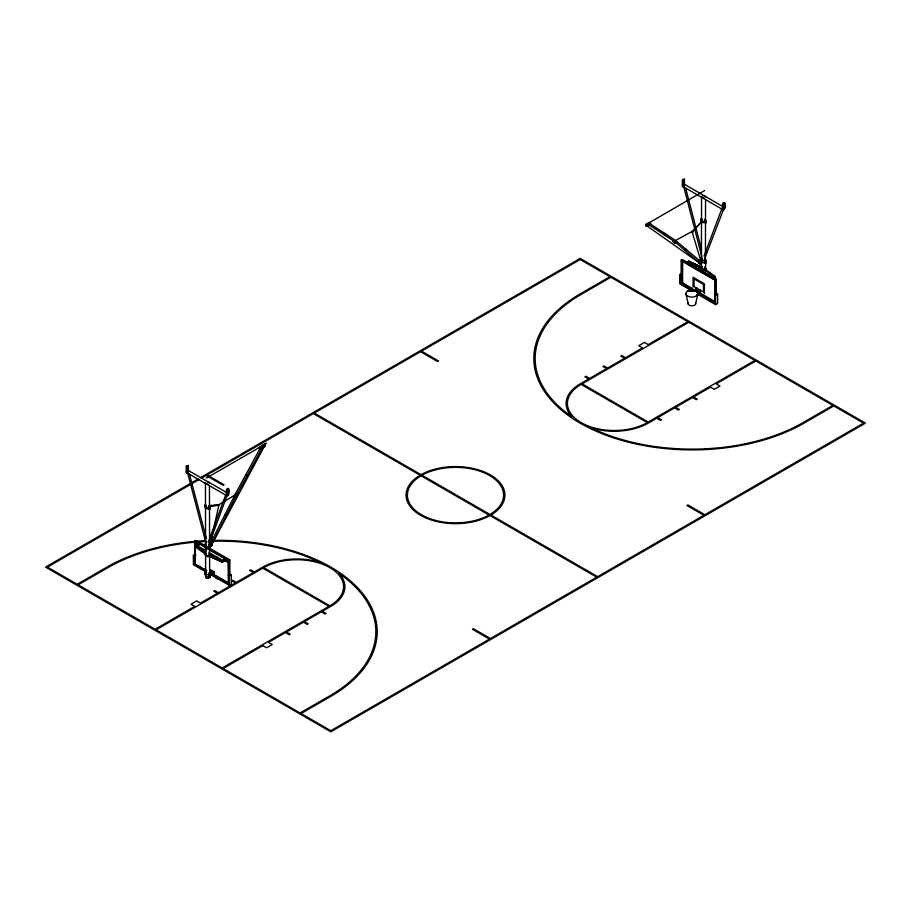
<?xml version="1.0" encoding="UTF-8"?>
<svg xmlns="http://www.w3.org/2000/svg" width="911" height="911" viewBox="0 0 911 911"><rect width="100%" height="100%" fill="white"/><g stroke="black" fill="none" stroke-linecap="round" stroke-linejoin="round"><path stroke-width="1.37" d="M681.747 273.414L679.743 274.575L679.72 283.833L690.492 290.074M682.681 282.9L681.143 283.23L681.189 260.136L682.248 259.521L716.251 279.256L716.228 293.957M681.61 283.503L681.656 260.956L714.725 280.132L714.668 303.238L698.885 294.082M683.58 186.413L682.396 186.413L682.407 180.287L684.298 179.194L684.525 184.238M682.635 186.55L682.59 179.365L683.409 179.706M684.286 183.942L684.298 179.194M693.601 290.757L693.647 289.846C682.157 291.622 688.625 290.825 695.15 291.03M690.458 290.757L690.413 289.846M692.03 290.643L692.03 289.721M693.043 287.09L693.089 277.263L704.431 283.845L704.408 293.649M693.966 265.853L694.911 264.076L694.911 265.169L699.352 267.208M694.228 265.978L695.173 264.201L695.173 265.283M695.025 290.632C694.102 288.491 698.805 287.033 697.143 290.45M695.378 290.86L698.031 292.34L699.295 291.611L699.295 290.381L696.824 288.946L695.218 289.869L695.07 291.11L696.448 291.611L696.448 290.791L695.07 290.302M696.334 296.098L698.111 293.353C696.243 297.692 697.097 296.382 698.065 292.408L696.334 290.86L698.111 294.162M696.459 296.246L697.439 295.153M696.915 290.302L696.915 288.24M697.291 292.408L697.291 291.588M695.218 289.869L697.701 291.304L698.065 295.107M697.906 293.251L698.065 292.408M700.274 290.188L700.206 293.638L698.145 292.454C697.063 290.062 703.656 289.163 697.701 291.304M698.282 294.162L698.282 293.353M698.509 291.213L698.145 292.454M698.885 263.245L698.885 261.89L698.885 263.245L699.887 263.826L702.244 262.47L702.13 260.216L702.244 262.47M700.855 267.811L700.855 266.729C698.35 268.631 699.033 266.285 699.432 268.529L701.869 267.048M699.238 263.45L699.773 261.582L702.244 260.284M699.534 263.632L699.534 262.266M700.092 293.57L700.035 290.051M700.4 267.697L700.4 266.604L688.784 261.263L686.029 262.846M701.424 269.098A1.993 1.15 0.1 0 1 701.664 268.517L700.525 266.536L688.762 261.115L686.051 262.687M700.73 267.88L700.639 266.741L701.812 267.071M700.775 260.261L700.866 258.007L701.846 258.576L701.675 260.888M702.085 219.653C700.172 222.227 700.821 217.387 701.766 219.767M700.866 260.193L700.866 258.007M701.766 220.849L700.832 220.223L700.946 219.061M702.267 266.934L701.265 266.49L702.244 268.141M701.481 218.754L701.368 219.915L702.335 220.485M701.402 269.827L701.55 196.901M701.516 268.472L701.869 266.957L700.878 267.959M700.753 258.075L701.629 258.587L701.538 260.842A2.152 1.253 0.1 0 0 701.333 261.15M701.823 268.381L701.834 267.299L700.525 266.536M705.592 262.926C703.03 263.085 705.649 259.715 705.535 260.341C704.59 264.702 705.342 261.582 705.399 261.935M701.664 267.424A1.993 1.15 0.1 0 0 702.051 268.813A1.993 1.15 0.1 0 0 704.465 268.961L705.911 270.749L705.991 269.223L705.114 268.586A1.993 1.15 0.1 0 0 704.465 266.991M704.613 262.368L704.488 260.25A1.993 1.15 0.1 0 1 702.074 260.102A1.993 1.15 0.1 0 1 701.686 258.713L701.846 258.576M701.937 219.802L701.618 220.804A2.152 1.253 0.1 0 0 702.039 222.307A2.152 1.253 0.1 0 0 704.647 222.466L704.567 221.305A2.152 1.253 0.1 0 1 702.039 221.225A2.152 1.253 0.1 0 1 701.618 219.722L701.971 219.79M706.127 270.237L705.262 268.631L706.127 270.237L705.012 269.747L705.012 268.665M705.114 220.997L705.114 222.09L706.23 222.569L706.23 221.487L705.216 220.917M705.399 272.605L705.786 260.694M705.421 259.988L705.433 255.775M705.444 252.973L705.547 199.68M705.581 269.462L705.547 270.681L704.465 270.055A1.993 1.15 0.1 0 1 702.962 270.191M705.558 222.956L705.672 221.806L704.693 221.236M713.415 278.595L715.226 277.559L705.786 270.818L705.786 269.724L704.579 269.03L704.727 269.941M704.863 262.573L706.002 262.687L706.002 260.512L705.137 259.874A1.993 1.15 0.1 0 0 704.488 258.28M705.866 221.806L706.23 222.569M706.002 262.687L706.15 260.432L705.273 259.92M709.931 273.847L709.931 272.753L708.61 273.357L710.136 272.913L710.136 274.006M714.987 277.559L714.987 276.466M715.146 301.564L715.306 279.791L712.857 278.379M715.226 277.559L715.226 276.466L705.786 269.724L703.713 270.647L705.774 269.337M697.667 294.242L715.613 304.65L715.636 295.392L717.64 294.23L716.695 293.684L714.691 294.845L715.636 295.392M715.716 279.563L715.682 295.062L715.784 279.518L709.601 276.01M717.64 294.23L717.629 303.488L715.613 304.65M722.537 209.701L722.56 203.574C725.999 199.668 726.477 209.268 723.129 210.042L722.537 209.701L723.129 210.042M722.776 209.837L722.787 203.711L724.678 202.618M724.496 206.945L723.664 207.013L723.676 203.199L724.507 203.54L724.382 207.013M723.664 207.013L723.789 203.13M722.89 209.906L724.427 208.619L724.439 202.481M686.222 249.568C684.821 252.541 684.332 247.473 686.587 249.648M210.851 545.518L210.316 544.812L211.204 545.632L209.94 546.498M262.584 447.05L263.199 447.358L262.414 447.073L262.607 445.843L264.065 445.32M262.755 447.107L263.757 445.764M263.575 445.661L264.019 446.242L263.131 447.278L262.334 445.889M684.878 250.388L698.623 261.992L699.671 261.639L699.682 260.717L675.916 240.766C674.208 240.185 676.93 241.483 674.892 242.474L674.892 241.859L674.015 242.508L675.825 241.779L675.803 240.663L649.998 223.742M209.109 544.118L227.272 494.924C228.308 493.227 227.693 496.039 227.021 494.514M228.547 494.81L226.475 495.732L226.463 489.594C231.975 483.661 226.725 505.229 228.354 488.501M648.723 223.799L650.215 224.47L649.315 223.673M649.6 223.992L649.839 224.584C648.313 225.757 645.295 227.556 645.819 224.505L649.611 222.466L645.819 224.505M700.627 261.981L699.477 261.833M704.989 257.813L723.983 208.3L723.163 208.767M647.869 225.416L647.083 224.573L647.527 223.969L647.072 225.256L648.142 225.598L648.313 223.981L646.821 225.495M648.689 224.334L647.767 225.074L648.495 224.96M648.393 224.197L648.245 224.801M692.918 231.701L692.462 231.337M692.406 231.701C692.542 230.187 693.1 233.022 692.542 231.087M700.411 263.427L699.796 263.063L700.434 263.598L700.388 262.197M701.049 262.516C699.944 263.905 701.857 260.842 701.402 262.812L700.434 263.598M700.172 263.404L701.311 262.767C701.402 261.514 699.944 261.628 701.163 261.947M236.336 495.721L236.325 495.151M648.006 224.823L647.311 226.11L647.334 225.313M664.928 234.799L665.303 233.694L664.37 233.546M210.008 545.085L218.879 505.115L209.473 506.072M695.526 304.228L697.974 293.627M686.097 249.956L686.336 249.409M197.015 546.156L196.377 545.655L196.298 546.828M209.94 546.657L210.657 545.006L209.929 545.336M218.173 504.728L218.424 505.673L218.697 504.853L209.416 505.548M234.856 495.083L218.549 504.899L218.424 505.673M218.116 504.831L218.23 505.229M218.378 504.876L218.333 505.332M218.708 505.537L218.002 505.161L218.617 505.696M210.407 543.457L211.625 543.799M210.76 543.662C212.4 544.505 210.008 544.004 211.113 543.446M210.976 543.81L211.762 544.311M210.532 543.252L211.762 543.901M262.095 447.745C258.826 446.276 264.554 446.971 261.411 448.964C259.328 449.18 260.979 445.923 262.209 446.971M263.484 445.32L264.885 446.344L265.067 444.477L264.714 445.695M263.393 446.8L263.643 446.447M647.516 225.905L646.047 225.188L647.402 226.11M700.16 263.518L647.049 225.905M647.949 225.131L648.245 225.233M650.215 224.47L648.905 223.502M692.861 231.553L692.28 231.383L693.043 231.781M700.024 261.844L699.352 261.81M701.037 262.835L700.673 263.04M208.198 542.239L225.871 494.377M704.078 255.934L721.99 208.312M209.837 546.11L210.134 545.427M210.168 546.52L210.908 546.315L210.657 545.006M205.465 574.089L206.455 574.682M210.054 574.716L208.642 574.511A2.152 1.241 -0.1 0 1 206.057 574.272A2.152 1.241 -0.1 0 1 205.795 572.768L204.918 572.256L204.918 574.442L205.795 574.955L205.795 572.768M209.382 573.964C207.196 579.111 212.047 574.477 208.573 576.617A1.993 1.15 -0.1 0 1 206.171 576.39A1.993 1.15 -0.1 0 1 205.932 575L206.034 572.734L204.918 572.256M204.907 505.298L205.886 506.949L204.907 505.298L204.77 506.47L205.647 506.971L206.011 505.958M209.382 508.213L209.086 508.509M209.792 508.031L209.564 507.894A2.152 1.241 -0.1 0 0 208.961 506.721M210.065 507.746L210.054 508.862L209.074 507.211L209.074 508.304L210.168 508.793M205.465 546.406L205.522 544.026M205.772 544.721L205.362 544.96M205.226 546.406L204.998 544.334L204.85 546.6L205.727 547.112A2.152 1.241 -0.1 0 0 206 548.616A2.152 1.241 -0.1 0 0 208.585 548.843L209.724 549.231L210.054 546.907M208.995 548.547L209.758 548.103M210.35 548.035L208.995 548.889M209.006 556.188L209.484 555.983A2.152 1.241 -0.1 0 0 209.063 554.492M210.27 556.575L210.236 555.334L209.781 555.881M205.408 574.602L204.918 574.442M209.109 572.518A2.152 1.241 -0.1 0 1 209.519 574.01L210.304 574.59C209.359 579.703 211.682 573.167 209.211 574.089M706.23 221.487L704.51 222.318L705.672 222.899M705.034 222.341L705.353 220.974A2.152 1.253 0.1 0 0 704.647 219.255M701.242 258.975L701.003 258.77M700.992 267.618L702.267 268.016M701.459 267.618L700.673 267.743M705.786 260.774L704.465 261.241L705.786 260.284M705.604 260.785L704.613 260.182M705.786 262.129L704.636 262.698M705.365 268.802A1.993 1.15 0.1 0 1 705.41 269.098L705.763 269.474M664.096 233.831L663.903 234.4M261.878 447.301L261.616 449.089L247.097 475.781L245.64 474.995L246.756 475.576M210.817 544.163L211.227 541.886L211.819 542.136M210.578 543.651L211.363 542.034L212.65 542.637L236.291 495.47L247.097 475.77M211.215 541.943L234.958 494.787L235.539 495.015M236.256 495.948C239.388 488.25 236.974 498.59 235.721 495.106M260.546 448.656L261.389 446.572L265.181 444.545M210.965 546.076L264.11 446.789M236.723 495.072L236.12 495.299C232.339 500.207 238.693 494.719 234.936 494.832L260.159 448.292L261.605 449.089M234.81 497.657L235.448 497.975L236.86 495.128M208.813 547.215L212.115 545.131L212.115 543.765L211.113 543.184L208.756 544.55L211.113 543.184M724.313 209.359L724.518 208.596L724.074 209.223M698.999 261.958L701.971 259.715M697.154 288.377L695.025 289.47M264.885 446.344L261.685 448.041L265.067 445.764L263.985 445.479M649.896 224.152L650.021 222.705L646.343 224.812L646.343 226.11M674.322 242.577L675.005 242.542M674.744 242.964L673.127 241.802C674.527 239.217 678.035 245.89 674.015 242.508M673.776 241.039L673.127 241.802M649.68 225.199C651.661 225.598 650.454 221.863 649.68 225.199L674.835 241.814L684.935 250.343M649.384 224.55L649.816 225.233L650.693 223.912L649.589 223.149M699.397 260.569L698.521 261.89C702.199 263.974 699.648 258.815 698.35 261.548C698.247 260.876 699.147 260.193 699.682 260.717M187.302 471.454L187.484 471.431M649.258 223.343L648.791 224.379L649.816 225.233M699.625 262.653L700.422 261.423M692.428 231.132L692.77 231.861L692.28 231.383M692.645 231.519L701.527 221.567M700.832 263.279L701.402 262.812M187.199 471.158L187.199 471.818M683.694 185.058L683.489 185.753M692.611 231.747L692.269 231.052M701.424 222.102L692.121 231.895L700.901 261.138M647.47 224.448L647.903 224.505M647.778 224.186L648.393 223.992M209.792 545.233L210.373 544.88M210.042 546.554L210.566 545.575L210.783 546.213M262.744 445.946L263.131 445.422L263.712 446.139M263.461 446.629L262.573 447.005M701.629 258.587L700.696 259.088M209.074 507.211L209.382 507.12A2.152 1.241 -0.1 0 0 208.961 505.628M209.314 548.684L209.462 546.156A2.152 1.241 -0.1 0 0 209.04 544.664M209.006 556.393L212.115 554.514L212.354 555.744L210.6 556.758L222.216 562.041L224.971 560.459L228.16 562.292L224.949 560.618L222.238 562.189L210.475 556.826L209.177 556.074L209.473 554.901A2.152 1.241 -0.1 0 0 209.063 553.398M209.177 556.074L209.382 554.97M209.53 576.185L210.19 576.845L209.428 576.264L209.428 574.078M682.829 184.477L682.829 185.138M217.034 557.475L216.089 559.263L217.034 558.568L216.772 557.361L215.827 559.138M205.886 553.706L204.861 553.159L205.749 554.753A2.152 1.241 -0.1 0 0 206.011 556.257A2.152 1.241 -0.1 0 0 208.608 556.496L209.735 556.872L209.735 555.79L208.528 555.323M698.555 292.34L700.035 293.148M227.704 489.15C226.258 497.44 230.745 490.915 227.591 489.218M186.983 469.564L186.618 465.544L186.573 472.809M188.543 471.397A1.332 0.774 -60.1 0 0 187.632 470.554A1.332 0.774 -60.1 0 0 186.721 472.456A1.332 0.774 -60.1 0 0 188.099 472.319L186.334 472.672L186.322 466.523L188.213 465.441L188.463 471.716M188.44 465.578L186.322 466.523M684.537 179.33L682.407 180.287M682.703 182.701L682.931 183.384M186.687 472.877L187.871 472.194M198.302 478.913L45.55 567.109L330.818 731.806L865.45 423.137L580.182 258.439L200.762 477.489M198.746 479.744L47.44 567.109L77.196 584.281L106.951 567.109A158.298 91.396 0 0 1 203.984 540.747M201.206 478.332L206.125 475.485L223.127 485.301L224.072 484.754L207.07 474.938L313.338 413.594L420.096 475.223L418.422 476.248A49.422 28.537 0 0 0 420.552 515.296A49.422 28.537 0 0 0 488.182 516.526L489.959 515.558L596.716 577.198L490.448 638.543L473.447 628.727L472.502 629.273L489.503 639.089L330.818 730.713L301.063 713.529L330.818 696.357A158.298 91.396 0 0 0 364.161 595.43A158.298 91.396 0 0 0 213.914 540.382M206.285 478.104L263.712 444.989M647.402 223.787L704.636 190.581M226.463 489.594L228.593 488.638M205.328 506.152L205.442 504.99M204.77 506.47L206.171 505.673L205.487 506.265M206.353 505.48L206.319 506.584M701.96 219.3L700.855 220.36M206.228 505.844L204.77 505.377M702.051 219.54L700.946 220.177M226.828 495.937L228.251 495.39M704.647 221.384L704.681 222.455L706.036 221.783M208.733 508.304L210.145 507.564M208.79 508.486L210.225 507.655M704.51 222.318L705.866 221.475M210.259 507.769L208.847 508.236M208.425 507.541L209.632 508.008L209.632 509.101L208.425 508.634M206.353 570.662L194.795 564.103L194.749 540.952L195.808 540.337L205.522 545.917M195.694 541.487L206.296 548.058M196.913 546.463L198.723 545.416L198.723 544.322L195.535 542.489L198.484 544.322L198.496 545.416L195.774 546.987L205.43 553.922L205.453 552.715M198.496 545.416L195.421 543.651L198.723 545.416M195.774 546.987L195.774 545.894L198.484 544.322M202.39 550.062L202.39 548.969L201.069 549.572L201.069 550.654L202.39 550.062L200.864 550.506L196.013 546.987L196.013 545.894L198.723 544.322M701.402 257.699L702.267 258.337M205.043 545.074L206.137 544.448M700.661 258.975L701.356 258.565M205.089 545.245L206.262 544.573M700.65 260.33L701.891 259.624M204.85 546.6L205.487 546.258M699.352 261.343L701.595 259.908M209.371 548.422L209.279 544.846L211.648 543.491M206.535 572.267L193.371 564.706L193.36 555.414L195.364 554.264M699.352 263.518L701.595 262.095M194.772 555.687L195.842 555.072M208.87 547.386L211.648 545.678M681.155 274.849L682.225 274.234M704.465 261.241L706.15 260.432M208.995 547.522L210.304 546.748L210.247 548.923L210.134 546.805M208.813 548.581L210.225 547.83L208.87 548.752M704.465 262.607L705.9 261.776M699.192 267.299L700.4 266.604L699.432 267.435M204.873 554.252L205.499 553.763M205.351 553.774L201.069 550.654M700.753 268.028L701.994 267.322M208.835 556.086L210.156 555.334M681.143 283.23L681.929 282.774M705.763 269.132L704.442 270.1L706.139 269.144M208.528 556.416L210.327 555.425M212.354 554.651L210.6 555.664L210.475 556.826M212.354 555.744L210.361 556.621L210.27 555.482M211.568 554.833L211.807 556.063L211.807 554.97L210.589 555.664L222.238 561.096L224.949 559.525L228.149 561.199L224.971 559.377L222.216 560.948L209.166 554.981M712.516 278.037L715.226 276.466M229.845 574.613L229.811 559.866L228.274 560.755L208.687 549.504M205.157 574.465L206.25 574.032M714.725 280.132L716.251 279.256M205.282 574.59L206.193 573.998M211.967 573.395L214.085 574.625L214.074 571.892L213.971 574.693L211.842 573.463M208.87 575.057L210.282 574.317M208.926 575.228L210.361 574.397M209.052 575.365L210.395 574.522M208.926 576.595L210.373 575.763M231.257 574.887L230.312 574.34L228.308 575.501L229.253 576.048L231.257 574.887L231.28 584.167L229.276 585.329L210.122 574.329M229.39 582.755L228.319 583.37L211.25 573.475M208.653 576.697C210.623 578.178 210.202 573.497 208.562 574.431M646.343 224.812L650.135 222.785M649.828 223.286L648.791 224.379M260.865 446.265C276.454 436.733 252.598 452.744 260.979 446.333M649.315 224.277L646.457 226.179L646.457 224.88M263.211 446.561L261.503 447.939L261.503 446.641M264.361 446.037L261.275 447.802L261.389 446.572M676.156 240.14L692.565 231.2M201.069 549.572L205.214 552.578L205.009 554.161M664.893 234.742L663.515 234.446M196.013 545.894L200.864 549.413L202.39 548.969M209.632 509.101L208.505 508.714A2.152 1.241 -0.1 0 1 206.125 508.589A2.152 1.241 -0.1 0 1 205.419 507.268M209.644 547.078L208.505 546.577A2.152 1.241 -0.1 0 1 205.988 546.429A2.152 1.241 -0.1 0 1 205.727 544.926M208.517 548.764L208.733 546.486M688.226 262.744L687.896 261.878L688.773 261.844M700.092 263.404L700.866 262.937M687.953 291.258L688.898 290.905M688.989 290.29L692.03 289.823M222.216 562.041L222.216 560.948C223.389 563.442 223.013 558.397 222.227 562.041M209.541 506.186L218.765 505.263M699.489 261.389L700.593 262.186M693.647 290.666L689.912 290.882M209.371 575.171L209.166 575.228A1.332 0.763 60 0 0 209.086 573.429M704.602 268.904L705.649 269.269M225.268 515.011L226.258 515.592L225.245 515M263.917 445.695L263.199 447.358M693.601 289.949L695.15 290.21M210.578 544.026L211.272 544.3M212.593 542.626L211.454 542.091M664.871 233.444L665.292 234.093M234.936 494.832L236.245 495.55L234.992 494.844M237.224 492.919L237.873 493.215M700.525 267.629L688.762 262.209L688.784 261.263L688.784 262.345L693.681 264.6M318.93 561.905L320 562.429L318.645 561.996A48.089 27.763 0 0 0 262.801 567.109L254.306 572.017L250.525 569.83L249.58 570.377L253.36 572.563L236.359 582.38L232.578 580.193L231.633 580.74L235.414 582.926L218.412 592.742L214.632 590.556L213.686 591.102L217.467 593.277L200.466 603.093L196.685 600.918L191.014 604.187L194.795 606.373L155.121 629.273L78.141 584.828L107.885 567.655A156.965 90.622 0 0 1 206.558 541.385M186.493 465.612L187.324 465.954M188.292 470.486L226.771 492.589M186.96 472.809L226.634 495.595M205.328 505.058L206.307 505.616M208.63 507.575L209.519 508.076M211.466 543.389L209.279 544.846M212.115 543.765L212.115 545.131M210.441 543.343L211.887 544.174M210.942 545.154L210.316 544.812M205.408 544.095L206.387 544.653M209.154 546.247L210.247 546.737M204.85 544.414L205.897 544.653M210.384 548.707L229.811 559.866M209.154 548.433L210.247 548.923M196.275 541.145L204.85 546.076M209.746 548.889L229.344 560.151L229.367 575.684M194.749 540.952L206.888 547.921M209.314 549.322L228.752 560.481L228.798 583.644L228.342 560.72L228.319 583.917L210.111 573.452M196.901 545.484L206.433 550.961M208.813 552.328L223.104 560.538M206.398 553.398L195.774 545.894M204.861 553.159L205.738 553.66A2.152 1.241 -0.1 0 0 206.011 555.163A2.152 1.241 -0.1 0 0 208.608 555.403L209.621 555.858M208.756 556.314L209.735 556.872M193.36 555.414L194.305 555.961L194.316 564.376L206.467 571.356M201.855 567.61L195.261 564.365L195.284 541.726M204.303 569.022L206.751 570.423M211.659 573.247L228.798 583.097M684.947 249.5L686.017 250.115M260.865 447.563L261.799 448.11M261.457 448.986L260.159 448.303M226.475 495.732L227.067 496.074M186.334 472.672L186.926 473.014M206.467 572.37L205.59 571.869L206.444 572.495M206.034 574.921L205.066 574.363L205.055 572.176M208.801 576.515L209.781 577.084M214.074 571.892L209.837 569.432L209.724 572.233M684.366 184.238L722.833 206.558M683.034 186.55L722.696 209.564A1.332 0.774 -59.9 0 0 724.097 208.687A1.332 0.774 -59.9 0 0 723.846 207.196M682.396 186.413L682.988 186.755M701.368 218.822L702.347 219.392M706.15 262.607L705.273 262.095A2.152 1.253 0.1 0 0 705.501 261.799M699.113 261.468L700.559 262.3M699.067 261.639L700.388 262.391M701.265 266.49L702.244 267.06M700.639 267.834L701.618 268.392M707.209 274.553L682.658 260.375L682.612 282.934L692.406 288.616M688.374 264.167L682.248 260.614L682.202 283.162L694.444 290.267M690.823 265.591L699.397 270.556M701.846 271.979L710.409 276.955M681.189 260.136L715.192 279.871M679.743 274.575L680.688 275.122L680.665 283.515L691.597 289.857M699.75 292.875L713.222 300.687M715.26 302.35L699.466 293.137M647.994 224.96L648.666 225.347M646.047 225.188L647.482 226.019M263.518 445.206L264.953 446.048M260.785 446.777L262.22 447.608M236.382 496.017L235.96 495.288M224.983 514.897L226.053 515.524M696.448 290.791L698.065 293.228M205.442 553.934L205.214 552.578M705.068 221.931L705.273 222.022A2.152 1.253 0.1 0 0 705.615 221.122M704.545 262.425L704.636 262.505A2.152 1.253 0.1 0 1 701.368 261.799M648.518 224.368L647.653 224.106M209.291 576.526L209.177 576.321A2.004 1.15 -0.1 0 1 209.074 578.041A2.004 1.15 -0.1 0 1 206.239 578.075A2.004 1.15 -0.1 0 1 206.205 576.435M189.397 473.879L206.364 538.583M187.575 472.82L205.988 543.024M685.516 187.609L701.538 249.512M683.694 186.539L701.857 256.708M685.858 293.604L688.272 304.217M229.253 576.048L229.276 585.329M228.001 561.29L228.012 562.372M226.702 489.731L226.714 495.869M224.949 559.525L224.949 560.618M222.238 561.096L222.238 562.189M216.772 557.361L216.772 558.454M212.115 554.514L212.115 555.608M211.58 543.457L211.591 544.824M209.45 485.848L209.564 537.866M209.576 542.079L209.644 577.221M209.279 507.199L209.291 508.292M208.653 507.45L208.642 508.657M208.756 555.22L208.733 556.439M208.801 574.329L208.778 576.64M205.988 553.637L205.988 554.719M205.738 553.66L205.749 554.753M205.442 483.069L205.635 577.267M202.185 548.809L202.185 549.902M200.864 549.413L200.864 550.506M195.535 542.489L195.421 543.651M188.213 465.441L188.224 471.579M187.21 466.022L187.21 468.561M264.543 444.158L264.657 445.525M224.971 559.377L224.971 560.459M210.179 540.474A158.298 91.396 0 0 1 212.662 540.405M210.247 541.248A156.965 90.622 0 0 1 318.93 561.905M695.526 303.101A3.758 2.175 0.1 0 1 691.893 305.834A3.758 2.175 0.1 0 1 688.272 303.09M702.472 270.077A1.993 1.15 0.1 0 1 702.051 269.907M704.465 268.085A1.993 1.15 0.1 0 1 704.875 268.278M704.101 198.006A2.004 1.162 0.1 0 1 701.982 197.607A2.004 1.162 0.1 0 1 701.8 196.32M703.007 195.774A2.004 1.162 0.1 0 1 705.501 197.175M684.605 184.591A1.332 0.774 -59.9 0 1 684.605 185.149M683.945 186.311A1.332 0.774 -59.9 0 1 682.806 186.277A1.332 0.774 -59.9 0 1 683.296 184.637A1.332 0.774 -59.9 0 1 684.514 184.375M722.639 209.53A1.332 0.774 -59.9 0 1 722.901 207.742M220.075 579.009A3.758 2.164 -0.1 0 1 215.474 576.356M209.04 546.851A2.152 1.241 -0.1 0 1 209.405 547.101M207.993 484.162A2.004 1.15 -0.1 0 1 205.499 482.773M207.412 481.896A2.004 1.15 -0.1 0 1 209.393 483.331M208.505 507.621A2.152 1.241 -0.1 0 1 205.909 507.393A2.152 1.241 -0.1 0 1 205.647 505.878M210.931 571.732A1.332 0.763 60 0 1 211.773 570.958A1.332 0.763 60 0 1 212.798 572.643A1.332 0.763 60 0 1 211.773 573.121M228.217 493.637A1.332 0.774 -60.1 0 1 228.217 494.195M227.773 495.117A1.332 0.774 -60.1 0 1 226.395 495.254A1.332 0.774 -60.1 0 1 227.294 493.352M694.034 278.903L694.023 286.532L703.463 292.01L703.451 284.403L694.034 278.903M186.402 471.181L186.937 470.782L186.402 471.181M713.951 277.434C714.645 279.392 715.488 274.94 713.951 277.434M210.373 545.791L210.373 545.791M218.788 505.149L218.059 504.796L218.788 505.149M421.041 475.77L419.424 476.76A48.089 27.763 0 0 0 421.497 514.749A48.089 27.763 0 0 0 487.305 515.945L489.013 515.011L421.041 475.77M491.576 513.485L489.959 514.476L421.987 475.223L423.695 474.289A48.089 27.763 0 0 1 489.503 475.485A48.089 27.763 0 0 1 491.576 513.485M492.578 513.986L490.904 515.011L597.662 576.652L703.93 515.296L686.928 505.48L687.873 504.933L704.875 514.749L863.56 423.137L833.804 405.953L804.049 423.137A158.298 91.396 0 0 1 580.182 423.137A158.298 91.396 0 0 1 580.182 293.889L609.937 276.705L580.182 259.533L421.497 351.145L438.498 360.961L437.553 361.508L420.552 351.692L314.284 413.047L421.041 474.677L422.818 473.709A49.422 28.537 0 0 1 490.448 474.938A49.422 28.537 0 0 1 492.578 513.986M610.882 277.251L581.138 294.424A156.965 90.622 0 0 0 571.174 416.27L572.085 416.885L571.345 416.111A48.089 27.763 0 0 1 580.182 383.873L588.688 378.965L584.908 376.778L585.853 376.232L589.633 378.418L606.635 368.602L602.854 366.416L603.799 365.869L607.58 368.055L624.582 358.239L620.801 356.053L621.746 355.506L625.527 357.693L642.528 347.877L638.748 345.69L644.419 342.422L648.199 344.597L687.873 321.697L610.882 277.251M262.801 568.191L156.066 629.82L222.193 667.991L328.928 606.373L262.801 568.191M688.807 322.243L582.072 383.873L648.199 422.044L754.934 360.414L688.807 322.243M262.801 645.637L223.127 668.537L300.118 712.983L329.862 695.81A156.965 90.622 0 0 0 339.826 573.964L338.915 573.349L339.655 574.135A48.089 27.763 0 0 1 330.818 606.373L322.312 611.281L326.092 613.456L325.147 614.003L321.367 611.828L304.365 621.644L308.146 623.819L307.201 624.365L303.42 622.19L286.418 632.006L290.199 634.181L289.254 634.728L285.473 632.553L268.472 642.369L272.252 644.544L266.581 647.812L262.801 645.637M656.694 418.229L648.199 423.137A48.089 27.763 0 0 1 592.355 428.238L591 427.806L592.07 428.329A156.965 90.622 0 0 0 803.115 422.579L832.859 405.406L755.879 360.961L716.205 383.873L719.986 386.048L714.315 389.316L710.534 387.141L693.533 396.957L697.314 399.132L696.368 399.678L692.588 397.503L675.586 407.319L679.367 409.495L678.422 410.041L674.641 407.866L657.64 417.682L661.42 419.857L660.475 420.404L656.694 418.229M647.254 422.59L581.127 384.408A46.757 27 0 0 0 581.127 422.59A46.757 27 0 0 0 647.254 422.59M329.873 605.826L263.746 567.655A46.757 27 0 0 1 329.873 567.644A46.757 27 0 0 1 329.873 605.826M687.634 296.086A6.058 3.507 0.1 0 0 697.769 294.538A6.058 3.507 0.1 0 0 690.344 290.233A6.058 3.507 0.1 0 0 687.634 296.086"/></g></svg>
